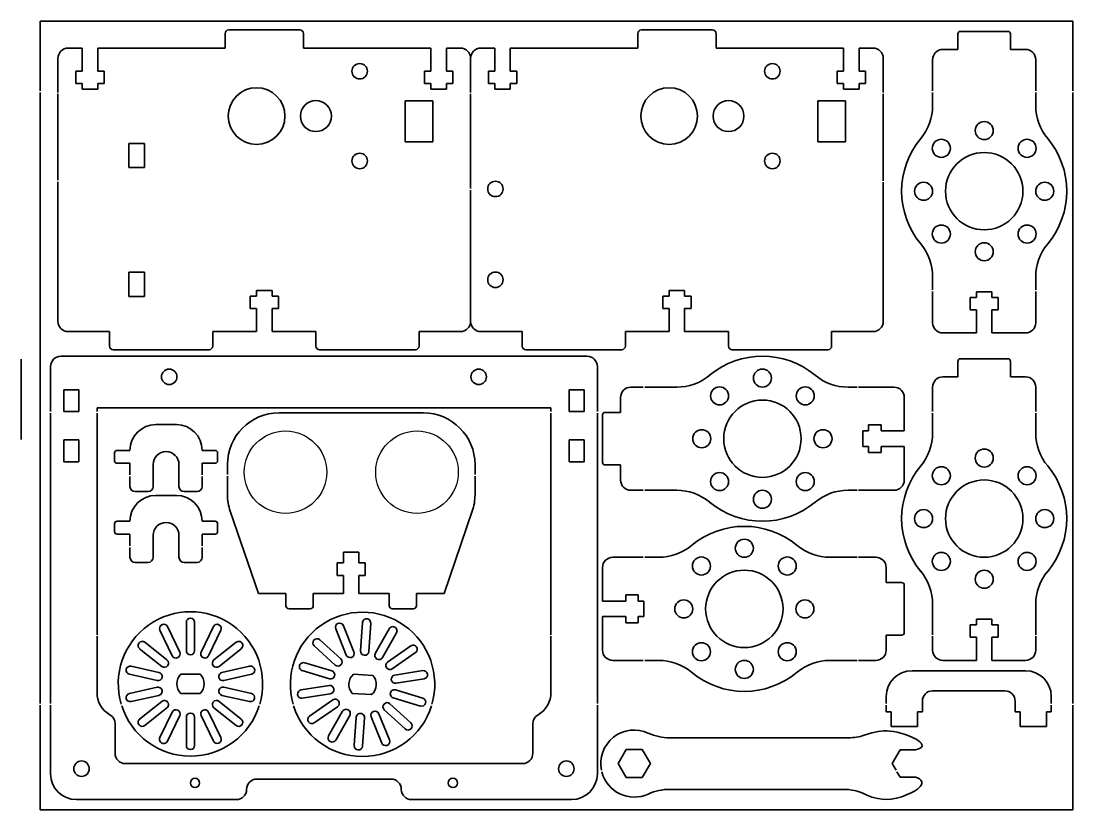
# Model space of a CAD drawing. Extents: x 358 to 1413, y -14 to 598.
# Drawn here: x 1209.2 to 1413.2, y 444.8 to 597.8 of the extents above; entities that cross this region are included whole.
import ezdxf

# ---------------------------------------------------------------- set-up
doc = ezdxf.new("R2010")
doc.units = 0

msp = doc.modelspace()

# ---------------------------------------------------------------- linework, layer by layer
at = {"color": 7, "lineweight": 35}
for p, q in [((1212.96, 597.76), (1413.17, 597.76)), ((1212.96, 584.2), (1212.96, 597.76)), ((1413.17, 597.76), (1413.17, 584.2)), ((1224.09, 592.52), (1248.79, 592.52)), ((1263.99, 592.52), (1288.69, 592.52)), ((1304.09, 592.52), (1328.79, 592.52)), ((1343.99, 592.52), (1368.69, 592.52)), ((1216.39, 590.52), (1216.39, 583.93)), ((1296.39, 590.52), (1296.39, 583.93)), ((1296.39, 590.52), (1296.39, 583.93)), ((1376.39, 590.43), (1376.39, 583.93)), ((1212.96, 465.39), (1212.96, 583.9)), ((1216.39, 583.63), (1216.39, 566.88)), ((1296.39, 583.63), (1296.39, 565.28)), ((1376.39, 583.63), (1376.39, 566.79)), ((1413.17, 583.9), (1413.17, 465.39)), ((1216.39, 566.58), (1216.39, 539.52)), ((1296.39, 564.98), (1296.39, 539.52)), ((1376.39, 566.49), (1376.39, 539.43)), ((1216.96, 532.76), (1318.96, 532.76)), ((1214.96, 522.04), (1214.96, 530.76)), ((1320.96, 530.76), (1320.96, 522.04)), ((1223.96, 522.04), (1223.96, 522.76)), ((1223.96, 522.76), (1311.96, 522.76)), ((1311.96, 522.76), (1311.96, 522.04)), ((1214.96, 465.39), (1214.96, 521.74)), ((1223.96, 478.74), (1223.96, 521.74)), ((1287.25, 521.76), (1259.25, 521.76)), ((1311.96, 521.74), (1311.96, 478.74)), ((1320.96, 521.74), (1320.96, 465.39)), ((1223.96, 467.53), (1223.96, 478.44)), ((1311.96, 478.44), (1311.96, 467.53)), ((1403.97, 471.76), (1381.97, 471.76)), ((1212.96, 444.76), (1212.96, 465.09)), ((1214.96, 451.76), (1214.96, 465.09)), ((1320.96, 465.09), (1320.96, 451.76)), ((1413.17, 465.09), (1413.17, 444.76)), ((1369.61, 458.76), (1334.99, 458.76)), ((1306.46, 453.76), (1229.46, 453.76)), ((1280.96, 450.76), (1254.96, 450.76)), ((1334.99, 448.76), (1368.62, 448.76)), ((1250.96, 446.76), (1219.96, 446.76)), ((1315.96, 446.76), (1284.96, 446.76)), ((1212.96, 444.76), (1413.17, 444.76))]:
    msp.add_line(p, q, dxfattribs=at)
at = {"color": 7, "lineweight": 35, "ltscale": 0.345001}
for p, q in [((1263.29, 596.02), (1249.49, 596.02)), ((1343.29, 596.02), (1329.49, 596.02))]:
    msp.add_line(p, q, dxfattribs=at)
at = {"color": 7, "lineweight": 35, "ltscale": 0.23}
for p, q in [((1391.36, 595.76), (1400.56, 595.76)), ((1391.36, 532.26), (1400.56, 532.26)), ((1321.96, 512.16), (1321.96, 521.36)), ((1380.46, 479.16), (1380.46, 488.36))]:
    msp.add_line(p, q, dxfattribs=at)
at = {"color": 7, "lineweight": 35, "ltscale": 0.07}
for p, q in [((1248.79, 592.52), (1248.79, 595.32)), ((1263.99, 592.52), (1263.99, 595.32)), ((1328.79, 592.52), (1328.79, 595.32)), ((1343.99, 592.52), (1343.99, 595.32)), ((1226.39, 534.72), (1226.39, 537.52)), ((1246.39, 537.52), (1246.39, 534.72)), ((1266.39, 534.72), (1266.39, 537.52)), ((1286.39, 537.52), (1286.39, 534.72)), ((1306.39, 534.72), (1306.39, 537.52)), ((1326.39, 537.52), (1326.39, 534.72)), ((1346.39, 534.72), (1346.39, 537.52)), ((1366.39, 537.52), (1366.39, 534.72)), ((1377.92, 463.76), (1377.92, 460.96)), ((1383.02, 460.96), (1383.02, 463.76)), ((1402.92, 463.76), (1402.92, 460.96)), ((1408.02, 460.96), (1408.02, 463.76))]:
    msp.add_line(p, q, dxfattribs=at)
at = {"color": 7, "lineweight": 35, "ltscale": 0.075}
for p, q in [((1390.86, 592.26), (1390.86, 595.26)), ((1401.06, 595.26), (1401.06, 592.26)), ((1221.09, 592.52), (1221.09, 588.02)), ((1224.09, 592.52), (1224.09, 588.02)), ((1288.69, 592.52), (1288.69, 588.02)), ((1291.69, 592.52), (1291.69, 588.02)), ((1301.09, 588.02), (1301.09, 592.52)), ((1304.09, 588.02), (1304.09, 592.52)), ((1368.69, 588.02), (1368.69, 592.52)), ((1371.69, 588.02), (1371.69, 592.52)), ((1221.09, 584.52), (1224.09, 584.52)), ((1288.69, 584.52), (1291.69, 584.52)), ((1304.09, 584.52), (1301.09, 584.52)), ((1371.69, 584.52), (1368.69, 584.52)), ((1254.89, 545.52), (1257.89, 545.52)), ((1334.89, 545.52), (1337.89, 545.52)), ((1397.46, 545.26), (1394.46, 545.26)), ((1254.89, 537.52), (1254.89, 542.02)), ((1257.89, 542.02), (1257.89, 537.52)), ((1334.89, 537.52), (1334.89, 542.02)), ((1337.89, 542.02), (1337.89, 537.52)), ((1394.46, 537.26), (1394.46, 541.76)), ((1397.46, 537.26), (1397.46, 541.76)), ((1390.86, 528.76), (1390.86, 531.76)), ((1401.06, 531.76), (1401.06, 528.76)), ((1322.46, 521.86), (1325.46, 521.86)), ((1372.46, 518.26), (1372.46, 515.26)), ((1380.46, 518.26), (1375.96, 518.26)), ((1380.46, 515.26), (1375.96, 515.26)), ((1325.46, 511.66), (1322.46, 511.66)), ((1274.75, 494.76), (1271.75, 494.76)), ((1379.96, 488.86), (1376.96, 488.86)), ((1321.96, 485.26), (1326.46, 485.26)), ((1329.96, 485.26), (1329.96, 482.26)), ((1321.96, 482.26), (1326.46, 482.26)), ((1397.46, 481.76), (1394.46, 481.76)), ((1376.96, 478.66), (1379.96, 478.66)), ((1394.46, 473.76), (1394.46, 478.26)), ((1397.46, 473.76), (1397.46, 478.26)), ((1376.97, 466.76), (1376.97, 465.39)), ((1376.97, 465.09), (1376.97, 463.76)), ((1408.97, 465.39), (1408.97, 466.76)), ((1408.97, 463.76), (1408.97, 465.09))]:
    msp.add_line(p, q, dxfattribs=at)
at = {"color": 7, "lineweight": 35, "ltscale": 0.067499}
for p, q in [((1218.39, 592.52), (1221.09, 592.52)), ((1298.39, 592.52), (1301.09, 592.52))]:
    msp.add_line(p, q, dxfattribs=at)
at = {"color": 7, "lineweight": 35, "ltscale": 0.0675}
for p, q in [((1291.69, 592.52), (1294.39, 592.52)), ((1371.69, 592.52), (1374.39, 592.52))]:
    msp.add_line(p, q, dxfattribs=at)
at = {"color": 7, "lineweight": 35, "ltscale": 0.072501}
for p, q in [((1390.86, 592.26), (1387.96, 592.26)), ((1390.86, 528.76), (1387.96, 528.76))]:
    msp.add_line(p, q, dxfattribs=at)
at = {"color": 7, "lineweight": 35, "ltscale": 0.072499}
for p, q in [((1403.96, 592.26), (1401.06, 592.26)), ((1403.96, 528.76), (1401.06, 528.76))]:
    msp.add_line(p, q, dxfattribs=at)
at = {"color": 7, "lineweight": 35, "ltscale": 0.222169}
for p, q in [((1385.96, 590.26), (1385.96, 584.2)), ((1405.96, 584.2), (1405.96, 590.26)), ((1385.96, 583.9), (1385.96, 581.37)), ((1405.96, 581.37), (1405.96, 583.9)), ((1385.96, 548.15), (1385.96, 545.6)), ((1405.96, 545.6), (1405.96, 548.15)), ((1385.96, 545.3), (1385.96, 539.26)), ((1405.96, 539.26), (1405.96, 545.3)), ((1329.86, 526.76), (1327.46, 526.76)), ((1336.35, 526.76), (1330.16, 526.76)), ((1385.96, 526.76), (1385.96, 522.04)), ((1405.96, 522.04), (1405.96, 526.76)), ((1385.96, 521.74), (1385.96, 517.87)), ((1405.96, 517.87), (1405.96, 521.74)), ((1327.46, 506.76), (1329.86, 506.76)), ((1330.16, 506.76), (1336.35, 506.76)), ((1323.96, 493.76), (1329.86, 493.76)), ((1330.16, 493.76), (1332.85, 493.76)), ((1385.96, 484.65), (1385.96, 478.74)), ((1405.96, 478.74), (1405.96, 484.65)), ((1385.96, 478.44), (1385.96, 475.76)), ((1405.96, 475.76), (1405.96, 478.44)), ((1329.86, 473.76), (1323.96, 473.76)), ((1332.85, 473.76), (1330.16, 473.76))]:
    msp.add_line(p, q, dxfattribs=at)
at = {"color": 7, "lineweight": 35, "ltscale": 0.03125}
for p, q in [((1219.84, 588.02), (1221.09, 588.02)), ((1224.09, 588.02), (1225.34, 588.02)), ((1287.44, 588.02), (1288.69, 588.02)), ((1291.69, 588.02), (1292.94, 588.02)), ((1301.09, 588.02), (1299.84, 588.02)), ((1305.34, 588.02), (1304.09, 588.02)), ((1368.69, 588.02), (1367.44, 588.02)), ((1372.94, 588.02), (1371.69, 588.02)), ((1219.84, 585.62), (1221.09, 585.62)), ((1224.09, 585.62), (1225.34, 585.62)), ((1287.44, 585.62), (1288.69, 585.62)), ((1291.69, 585.62), (1292.94, 585.62)), ((1301.09, 585.62), (1299.84, 585.62)), ((1305.34, 585.62), (1304.09, 585.62)), ((1368.69, 585.62), (1367.44, 585.62)), ((1372.94, 585.62), (1371.69, 585.62)), ((1253.64, 544.42), (1254.89, 544.42)), ((1259.14, 544.42), (1257.89, 544.42)), ((1333.64, 544.42), (1334.89, 544.42)), ((1337.89, 544.42), (1339.14, 544.42)), ((1253.64, 542.02), (1254.89, 542.02)), ((1259.14, 542.02), (1257.89, 542.02)), ((1334.89, 542.02), (1333.64, 542.02)), ((1339.14, 542.02), (1337.89, 542.02))]:
    msp.add_line(p, q, dxfattribs=at)
at = {"color": 7, "lineweight": 35, "ltscale": 0.060001}
for p, q in [((1219.84, 588.02), (1219.84, 585.62)), ((1225.34, 588.02), (1225.34, 585.62)), ((1287.44, 588.02), (1287.44, 585.62)), ((1292.94, 588.02), (1292.94, 585.62)), ((1326.46, 486.46), (1328.86, 486.46)), ((1326.46, 481.06), (1328.86, 481.06))]:
    msp.add_line(p, q, dxfattribs=at)
at = {"color": 7, "lineweight": 35, "ltscale": 0.06}
for p, q in [((1299.84, 585.62), (1299.84, 588.02)), ((1305.34, 585.62), (1305.34, 588.02)), ((1367.44, 585.62), (1367.44, 588.02)), ((1372.94, 585.62), (1372.94, 588.02)), ((1333.64, 542.02), (1333.64, 544.42)), ((1339.14, 544.42), (1339.14, 542.02)), ((1393.26, 541.76), (1393.26, 544.16)), ((1398.66, 541.76), (1398.66, 544.16)), ((1270.55, 492.66), (1270.55, 490.26)), ((1275.95, 492.66), (1275.95, 490.26)), ((1260.6, 484.36), (1260.6, 486.76)), ((1265.9, 486.76), (1265.9, 484.36)), ((1280.6, 484.36), (1280.6, 486.76)), ((1285.9, 486.76), (1285.9, 484.36)), ((1393.26, 478.26), (1393.26, 480.66)), ((1398.66, 478.26), (1398.66, 480.66))]:
    msp.add_line(p, q, dxfattribs=at)
at = {"color": 7, "lineweight": 35, "ltscale": 0.064999}
for p, q in [((1221.09, 585.62), (1221.09, 584.52)), ((1224.09, 585.62), (1224.09, 584.52)), ((1288.69, 585.62), (1288.69, 584.52)), ((1291.69, 585.62), (1291.69, 584.52)), ((1328.86, 485.26), (1329.96, 485.26)), ((1328.86, 482.26), (1329.96, 482.26))]:
    msp.add_line(p, q, dxfattribs=at)
at = {"color": 7, "lineweight": 35, "ltscale": 0.065}
for p, q in [((1301.09, 584.52), (1301.09, 585.62)), ((1304.09, 584.52), (1304.09, 585.62)), ((1368.69, 584.52), (1368.69, 585.62)), ((1371.69, 584.52), (1371.69, 585.62)), ((1334.89, 544.42), (1334.89, 545.52)), ((1337.89, 545.52), (1337.89, 544.42)), ((1394.46, 544.16), (1394.46, 545.26)), ((1397.46, 544.16), (1397.46, 545.26)), ((1394.46, 480.66), (1394.46, 481.76)), ((1397.46, 480.66), (1397.46, 481.76))]:
    msp.add_line(p, q, dxfattribs=at)
at = {"color": 7, "lineweight": 35, "ltscale": 0.132922}
for p, q in [((1289.05, 582.3), (1283.73, 582.3)), ((1363.73, 582.3), (1369.05, 582.3)), ((1283.73, 574.34), (1289.05, 574.34)), ((1369.05, 574.34), (1363.73, 574.34))]:
    msp.add_line(p, q, dxfattribs=at)
at = {"color": 7, "lineweight": 35, "ltscale": 0.19882}
for p, q in [((1283.73, 582.3), (1283.73, 574.34)), ((1289.05, 574.34), (1289.05, 582.3)), ((1363.73, 574.34), (1363.73, 582.3)), ((1369.05, 582.3), (1369.05, 574.34))]:
    msp.add_line(p, q, dxfattribs=at)
at = {"color": 7, "lineweight": 35, "ltscale": 0.00625}
for p, q in [((1230.41, 574.03), (1230.16, 574.03)), ((1233.16, 574.03), (1232.91, 574.03)), ((1230.16, 569.33), (1230.41, 569.33)), ((1232.91, 569.33), (1233.16, 569.33)), ((1230.41, 549.03), (1230.16, 549.03)), ((1233.16, 549.03), (1232.91, 549.03)), ((1230.16, 544.33), (1230.41, 544.33)), ((1232.91, 544.33), (1233.16, 544.33))]:
    msp.add_line(p, q, dxfattribs=at)
at = {"color": 7, "lineweight": 35, "ltscale": 0.1175}
for p, q in [((1230.16, 574.03), (1230.16, 569.33)), ((1233.16, 569.33), (1233.16, 574.03)), ((1230.16, 549.03), (1230.16, 544.33)), ((1233.16, 544.33), (1233.16, 549.03))]:
    msp.add_line(p, q, dxfattribs=at)
at = {"color": 7, "lineweight": 35, "ltscale": 0.0625}
for p, q in [((1232.91, 574.03), (1230.41, 574.03)), ((1230.41, 569.33), (1232.91, 569.33)), ((1232.91, 549.03), (1230.41, 549.03)), ((1230.41, 544.33), (1232.91, 544.33)), ((1230.35, 514.49), (1227.85, 514.49)), ((1246.85, 514.49), (1244.35, 514.49)), ((1227.85, 511.99), (1230.35, 511.99)), ((1244.35, 511.99), (1246.85, 511.99)), ((1231.35, 506.49), (1233.85, 506.49)), ((1240.85, 506.49), (1243.35, 506.49)), ((1230.35, 500.76), (1227.85, 500.76)), ((1246.85, 500.76), (1244.35, 500.76)), ((1227.85, 498.26), (1230.35, 498.26)), ((1244.35, 498.26), (1246.85, 498.26)), ((1231.35, 492.76), (1233.85, 492.76)), ((1240.85, 492.76), (1243.35, 492.76))]:
    msp.add_line(p, q, dxfattribs=at)
at = {"color": 7, "lineweight": 35, "ltscale": 0.065001}
for p, q in [((1254.89, 544.42), (1254.89, 545.52)), ((1257.89, 545.52), (1257.89, 544.42)), ((1373.56, 518.26), (1372.46, 518.26)), ((1373.56, 515.26), (1372.46, 515.26))]:
    msp.add_line(p, q, dxfattribs=at)
at = {"color": 7, "lineweight": 35, "ltscale": 0.059999}
for p, q in [((1253.64, 544.42), (1253.64, 542.02)), ((1259.14, 542.02), (1259.14, 544.42)), ((1375.96, 519.46), (1373.56, 519.46)), ((1375.96, 514.06), (1373.56, 514.06))]:
    msp.add_line(p, q, dxfattribs=at)
at = {"color": 7, "lineweight": 35, "ltscale": 0.03}
for p, q in [((1394.46, 544.16), (1393.26, 544.16)), ((1398.66, 544.16), (1397.46, 544.16)), ((1394.46, 541.76), (1393.26, 541.76)), ((1398.66, 541.76), (1397.46, 541.76)), ((1373.56, 519.46), (1373.56, 518.26)), ((1375.96, 519.46), (1375.96, 518.26)), ((1373.56, 515.26), (1373.56, 514.06)), ((1375.96, 515.26), (1375.96, 514.06)), ((1271.75, 492.66), (1270.55, 492.66)), ((1275.95, 492.66), (1274.75, 492.66)), ((1271.75, 490.26), (1270.55, 490.26)), ((1275.95, 490.26), (1274.75, 490.26)), ((1326.46, 486.46), (1326.46, 485.26)), ((1328.86, 486.46), (1328.86, 485.26)), ((1326.46, 482.26), (1326.46, 481.06)), ((1328.86, 482.26), (1328.86, 481.06)), ((1394.46, 480.66), (1393.26, 480.66)), ((1398.66, 480.66), (1397.46, 480.66)), ((1394.46, 478.26), (1393.26, 478.26)), ((1398.66, 478.26), (1397.46, 478.26))]:
    msp.add_line(p, q, dxfattribs=at)
at = {"color": 7, "lineweight": 35, "ltscale": 0.2}
for p, q in [((1226.39, 537.52), (1218.39, 537.52)), ((1294.39, 537.52), (1286.39, 537.52)), ((1306.39, 537.52), (1298.39, 537.52)), ((1374.39, 537.52), (1366.39, 537.52))]:
    msp.add_line(p, q, dxfattribs=at)
at = {"color": 7, "lineweight": 35, "ltscale": 0.2125}
for p, q in [((1254.89, 537.52), (1246.39, 537.52)), ((1266.39, 537.52), (1257.89, 537.52)), ((1334.89, 537.52), (1326.39, 537.52)), ((1346.39, 537.52), (1337.89, 537.52))]:
    msp.add_line(p, q, dxfattribs=at)
at = {"color": 7, "lineweight": 35, "ltscale": 0.1625}
for p, q in [((1387.96, 537.26), (1394.46, 537.26)), ((1397.46, 537.26), (1403.96, 537.26)), ((1380.46, 521.74), (1380.46, 524.76)), ((1380.46, 518.26), (1380.46, 521.74)), ((1380.46, 508.76), (1380.46, 515.26)), ((1321.96, 485.26), (1321.96, 491.76)), ((1321.96, 475.76), (1321.96, 482.26)), ((1387.96, 473.76), (1394.46, 473.76)), ((1397.46, 473.76), (1403.96, 473.76))]:
    msp.add_line(p, q, dxfattribs=at)
at = {"color": 7, "lineweight": 35, "ltscale": 0.465001}
for p, q in [((1245.69, 534.02), (1227.09, 534.02)), ((1365.69, 534.02), (1347.09, 534.02))]:
    msp.add_line(p, q, dxfattribs=at)
at = {"color": 7, "lineweight": 35, "ltscale": 0.464999}
msp.add_line((1285.69, 534.02), (1267.09, 534.02), dxfattribs=at)
at = {"color": 7, "lineweight": 35, "ltscale": 0.465002}
msp.add_line((1325.69, 534.02), (1307.09, 534.02), dxfattribs=at)
at = {"color": 7, "lineweight": 35, "ltscale": 0.39}
msp.add_line((1209.23, 516.58), (1209.23, 532.18), dxfattribs=at)
at = {"color": 7, "lineweight": 35, "ltscale": 0.105}
for p, q in [((1217.51, 522.06), (1217.51, 526.26)), ((1220.41, 526.26), (1220.41, 522.06)), ((1315.51, 522.06), (1315.51, 526.26)), ((1318.41, 526.26), (1318.41, 522.06))]:
    msp.add_line(p, q, dxfattribs=at)
at = {"color": 7, "lineweight": 35, "ltscale": 0.0725}
for p, q in [((1217.51, 526.26), (1220.41, 526.26)), ((1315.51, 526.26), (1318.41, 526.26)), ((1325.46, 524.76), (1325.46, 521.86)), ((1220.41, 522.06), (1217.51, 522.06)), ((1318.41, 522.06), (1315.51, 522.06)), ((1217.51, 516.56), (1220.41, 516.56)), ((1315.51, 516.56), (1318.41, 516.56)), ((1220.41, 512.26), (1217.51, 512.26)), ((1318.41, 512.26), (1315.51, 512.26)), ((1325.46, 511.66), (1325.46, 508.76)), ((1376.96, 491.76), (1376.96, 488.86)), ((1376.96, 478.66), (1376.96, 475.76))]:
    msp.add_line(p, q, dxfattribs=at)
at = {"color": 7, "lineweight": 35, "ltscale": 0.222168}
for p, q in [((1371.31, 526.76), (1369.58, 526.76)), ((1378.46, 526.76), (1371.61, 526.76)), ((1369.58, 506.76), (1371.31, 506.76)), ((1371.61, 506.76), (1378.46, 506.76)), ((1366.08, 493.76), (1371.31, 493.76)), ((1371.61, 493.76), (1374.96, 493.76)), ((1371.31, 473.76), (1366.08, 473.76)), ((1374.96, 473.76), (1371.61, 473.76))]:
    msp.add_line(p, q, dxfattribs=at)
at = {"color": 7, "lineweight": 35, "ltscale": 0.1}
for p, q in [((1239.35, 519.49), (1235.35, 519.49)), ((1239.35, 505.76), (1235.35, 505.76))]:
    msp.add_line(p, q, dxfattribs=at)
at = {"color": 7, "lineweight": 35, "ltscale": 0.1075}
for p, q in [((1217.51, 512.26), (1217.51, 516.56)), ((1220.41, 516.56), (1220.41, 512.26)), ((1315.51, 512.26), (1315.51, 516.56)), ((1318.41, 516.56), (1318.41, 512.26))]:
    msp.add_line(p, q, dxfattribs=at)
at = {"color": 7, "lineweight": 35, "ltscale": 0.0375}
for p, q in [((1227.35, 513.99), (1227.35, 512.49)), ((1247.35, 512.49), (1247.35, 513.99)), ((1227.35, 500.26), (1227.35, 498.76)), ((1247.35, 498.76), (1247.35, 500.26))]:
    msp.add_line(p, q, dxfattribs=at)
at = {"color": 7, "lineweight": 35, "ltscale": 0.1125}
for p, q in [((1230.35, 511.99), (1230.35, 509.72)), ((1244.35, 509.72), (1244.35, 511.99)), ((1230.35, 509.42), (1230.35, 507.49)), ((1244.35, 507.49), (1244.35, 509.42)), ((1230.35, 498.26), (1230.35, 495.99)), ((1244.35, 495.99), (1244.35, 498.26)), ((1230.35, 495.69), (1230.35, 493.76)), ((1244.35, 493.76), (1244.35, 495.69))]:
    msp.add_line(p, q, dxfattribs=at)
at = {"color": 7, "lineweight": 35, "ltscale": 0.106601}
for p, q in [((1234.85, 507.49), (1234.85, 511.75)), ((1239.85, 511.75), (1239.85, 507.49)), ((1234.85, 493.76), (1234.85, 498.02)), ((1239.85, 498.02), (1239.85, 493.76))]:
    msp.add_line(p, q, dxfattribs=at)
at = {"color": 7, "lineweight": 35, "ltscale": 0.145833}
for p, q in [((1249.25, 511.76), (1249.25, 509.8)), ((1297.25, 509.8), (1297.25, 511.76)), ((1249.25, 509.5), (1249.25, 505.93)), ((1297.25, 505.93), (1297.25, 509.5))]:
    msp.add_line(p, q, dxfattribs=at)
at = {"color": 7, "lineweight": 35, "ltscale": 0.420833}
for p, q in [((1255.25, 486.76), (1249.79, 502.68)), ((1296.71, 502.68), (1291.25, 486.76))]:
    msp.add_line(p, q, dxfattribs=at)
at = {"color": 7, "lineweight": 35, "ltscale": 0.09}
for p, q in [((1271.75, 494.76), (1271.75, 492.66)), ((1274.75, 494.76), (1274.75, 492.66))]:
    msp.add_line(p, q, dxfattribs=at)
at = {"color": 7, "lineweight": 35, "ltscale": 0.05}
for p, q in [((1271.75, 490.26), (1271.75, 486.76)), ((1274.75, 490.26), (1274.75, 486.76))]:
    msp.add_line(p, q, dxfattribs=at)
at = {"color": 7, "lineweight": 35, "ltscale": 0.13375}
for p, q in [((1255.25, 486.76), (1260.6, 486.76)), ((1285.9, 486.76), (1291.25, 486.76))]:
    msp.add_line(p, q, dxfattribs=at)
at = {"color": 7, "lineweight": 35, "ltscale": 0.14625}
for p, q in [((1265.9, 486.76), (1271.75, 486.76)), ((1274.75, 486.76), (1280.6, 486.76))]:
    msp.add_line(p, q, dxfattribs=at)
at = {"color": 7, "lineweight": 35, "ltscale": 0.102499}
for p, q in [((1265.3, 483.76), (1261.2, 483.76)), ((1285.3, 483.76), (1281.2, 483.76))]:
    msp.add_line(p, q, dxfattribs=at)
at = {"color": 7, "lineweight": 35, "ltscale": 0.1375}
for p, q in [((1236.17, 479.63), (1238.56, 474.67)), ((1240, 475.37), (1237.61, 480.32)), ((1241.28, 481.16), (1241.28, 475.66)), ((1242.88, 475.66), (1242.88, 481.16)), ((1246.54, 480.32), (1244.15, 475.37)), ((1245.59, 474.67), (1247.98, 479.63)), ((1270.24, 479.9), (1272.29, 474.8)), ((1273.77, 475.4), (1271.72, 480.5)), ((1275.44, 481.09), (1275.07, 475.6)), ((1276.67, 475.5), (1277.03, 480.99)), ((1280.63, 479.91), (1277.92, 475.12)), ((1237.53, 473.86), (1233.23, 477.28)), ((1250.92, 477.28), (1246.62, 473.86)), ((1271.21, 474.05), (1267.15, 477.76)), ((1279.31, 474.33), (1282.02, 479.12)), ((1232.23, 476.03), (1236.53, 472.6)), ((1247.62, 472.6), (1251.92, 476.03)), ((1284.8, 476.59), (1280.28, 473.45)), ((1281.19, 472.14), (1285.71, 475.27)), ((1269.49, 471.73), (1264.22, 473.31)), ((1235.96, 471.42), (1230.6, 472.65)), ((1263.76, 471.78), (1269.03, 470.2)), ((1287.11, 471.78), (1281.68, 470.92)), ((1230.25, 471.09), (1235.61, 469.86)), ((1248.54, 469.86), (1253.9, 471.09)), ((1281.93, 469.34), (1287.37, 470.2)), ((1235.61, 468.55), (1230.25, 467.33)), ((1253.9, 467.33), (1248.54, 468.55)), ((1268.94, 468.89), (1263.51, 468.03)), ((1263.76, 466.45), (1269.19, 467.31)), ((1287.12, 466.45), (1281.85, 468.03)), ((1230.6, 465.77), (1235.96, 466.99)), ((1236.53, 465.81), (1232.23, 462.38)), ((1251.92, 462.38), (1247.62, 465.81)), ((1248.19, 466.99), (1253.55, 465.77)), ((1269.68, 466.1), (1265.16, 462.96)), ((1284.8, 461.65), (1280.74, 465.36)), ((1281.39, 466.5), (1286.66, 464.92)), ((1233.23, 461.13), (1237.53, 464.56)), ((1238.56, 463.74), (1236.17, 458.79)), ((1237.61, 458.09), (1240, 463.05)), ((1244.15, 463.05), (1246.54, 458.09)), ((1247.98, 458.79), (1245.59, 463.74)), ((1246.62, 464.56), (1250.92, 461.13)), ((1266.08, 461.65), (1270.6, 464.78)), ((1271.56, 463.9), (1268.85, 459.11)), ((1270.24, 458.32), (1272.96, 463.11)), ((1280.64, 458.33), (1278.59, 463.43)), ((1279.66, 464.18), (1283.73, 460.47)), ((1241.28, 462.76), (1241.28, 457.26)), ((1242.88, 457.26), (1242.88, 462.76)), ((1274.21, 462.73), (1273.84, 457.25)), ((1275.44, 457.14), (1275.81, 462.63)), ((1277.1, 462.83), (1279.15, 457.73))]:
    msp.add_line(p, q, dxfattribs=at)
at = {"color": 7, "lineweight": 35, "ltscale": 0.137499}
msp.add_line((1266.07, 476.58), (1270.13, 472.87), dxfattribs=at)
at = {"color": 7, "lineweight": 35, "ltscale": 0.137501}
msp.add_line((1253.55, 472.65), (1248.19, 471.42), dxfattribs=at)
at = {"color": 7, "lineweight": 35, "ltscale": 0.093633}
for p, q in [((1277.43, 470.86), (1273.69, 471.11)), ((1243.95, 471.08), (1240.2, 471.08)), ((1240.2, 467.33), (1243.95, 467.33)), ((1273.44, 467.37), (1277.18, 467.12))]:
    msp.add_line(p, q, dxfattribs=at)
at = {"color": 7, "lineweight": 35, "ltscale": 0.35}
msp.add_line((1399.97, 467.86), (1385.97, 467.86), dxfattribs=at)
at = {"color": 7, "lineweight": 35, "ltscale": 0.0525}
for p, q in [((1383.97, 465.86), (1383.97, 463.76)), ((1401.97, 463.76), (1401.97, 465.86))]:
    msp.add_line(p, q, dxfattribs=at)
at = {"color": 7, "lineweight": 35, "ltscale": 0.025}
for p, q in [((1376.97, 463.76), (1377.92, 463.76)), ((1383.02, 463.76), (1383.97, 463.76)), ((1401.97, 463.76), (1402.92, 463.76)), ((1408.02, 463.76), (1408.97, 463.76))]:
    msp.add_line(p, q, dxfattribs=at)
at = {"color": 7, "lineweight": 35, "ltscale": 0.142688}
for p, q in [((1227.46, 455.76), (1227.46, 461.47)), ((1308.46, 461.47), (1308.46, 455.76))]:
    msp.add_line(p, q, dxfattribs=at)
at = {"color": 7, "lineweight": 35, "ltscale": 0.125}
for p, q in [((1383.02, 460.96), (1377.92, 460.96)), ((1408.02, 460.96), (1402.92, 460.96))]:
    msp.add_line(p, q, dxfattribs=at)
at = {"color": 7, "lineweight": 35, "ltscale": 0.07828}
for p, q in [((1326.55, 456.47), (1324.99, 453.76)), ((1331.25, 453.76), (1329.68, 456.47)), ((1324.99, 453.76), (1326.55, 451.05)), ((1329.68, 451.05), (1331.25, 453.76))]:
    msp.add_line(p, q, dxfattribs=at)
at = {"color": 7, "lineweight": 35, "ltscale": 0.078279}
for p, q in [((1329.68, 456.47), (1326.55, 456.47)), ((1326.55, 451.05), (1329.68, 451.05))]:
    msp.add_line(p, q, dxfattribs=at)
at = {"color": 7, "lineweight": 35, "ltscale": 0.07595}
for p, q in [((1378.12, 453.76), (1379.64, 456.39)), ((1379.64, 456.39), (1382.67, 456.39)), ((1378.87, 452.46), (1378.12, 453.76)), ((1379.64, 451.13), (1379.04, 452.16)), ((1382.67, 451.13), (1379.64, 451.13))]:
    msp.add_line(p, q, dxfattribs=at)
at = {"color": 7, "lineweight": 35}
for points in [[(1382.67, 456.39), (1383.08, 456.52), (1383.44, 456.68), (1383.72, 456.87), (1383.85, 457.02), (1383.92, 457.18), (1383.9, 457.45), (1383.76, 457.72), (1383.49, 457.99), (1383.15, 458.24), (1382.76, 458.48), (1382.08, 458.83), (1381.36, 459.14), (1380.46, 459.47), (1379.07, 459.86), (1378.41, 459.98), (1377.76, 460.07), (1377.13, 460.1), (1376.51, 460.09), (1375.4, 459.97), (1374.19, 459.7), (1372.71, 459.25)], [(1372.93, 447.78), (1373.56, 447.51), (1374.2, 447.27), (1374.78, 447.1), (1375.36, 446.97), (1376.21, 446.85), (1377.07, 446.82), (1377.94, 446.87), (1378.97, 447.04), (1380, 447.33), (1381.03, 447.73), (1381.8, 448.09), (1382.44, 448.43), (1383.03, 448.82), (1383.31, 449.05), (1383.56, 449.3), (1383.76, 449.56), (1383.89, 449.86), (1383.89, 450.17), (1383.81, 450.37), (1383.66, 450.56), (1383.4, 450.77), (1383.06, 450.96), (1382.67, 451.13)]]:
    msp.add_lwpolyline(points, dxfattribs=at)
for centre, radius in [((1274.89, 588.02), 1.5), ((1354.89, 588.02), 1.5), ((1254.89, 579.32), 5.5), ((1334.89, 579.32), 5.5), ((1266.39, 579.32), 3), ((1346.39, 579.32), 3), ((1395.96, 576.51), 1.75), ((1387.65, 573.07), 1.75), ((1404.27, 573.07), 1.75), ((1274.89, 570.62), 1.5), ((1354.89, 570.62), 1.5), ((1395.96, 564.76), 7.5), ((1301.2, 565.2), 1.5), ((1384.21, 564.76), 1.75), ((1407.71, 564.76), 1.75), ((1387.65, 556.45), 1.75), ((1404.27, 556.45), 1.75), ((1395.96, 553.01), 1.75), ((1301.2, 547.58), 1.5), ((1237.96, 528.76), 1.5), ((1297.96, 528.76), 1.5), ((1352.96, 528.51), 1.75), ((1344.65, 525.07), 1.75), ((1361.27, 525.07), 1.75), ((1352.96, 516.76), 7.5), ((1341.21, 516.76), 1.75), ((1364.71, 516.76), 1.75), ((1395.96, 513.01), 1.75), ((1344.65, 508.45), 1.75), ((1361.27, 508.45), 1.75), ((1387.65, 509.57), 1.75), ((1404.27, 509.57), 1.75), ((1395.96, 501.26), 7.5), ((1352.96, 505.01), 1.75), ((1384.21, 501.26), 1.75), ((1407.71, 501.26), 1.75), ((1349.46, 495.51), 1.75), ((1341.15, 492.07), 1.75), ((1357.77, 492.07), 1.75), ((1387.65, 492.95), 1.75), ((1404.27, 492.95), 1.75), ((1349.46, 483.76), 7.5), ((1395.96, 489.51), 1.75), ((1337.71, 483.76), 1.75), ((1361.21, 483.76), 1.75), ((1341.15, 475.45), 1.75), ((1357.77, 475.45), 1.75), ((1349.46, 472.01), 1.75), ((1220.96, 452.76), 1.5), ((1314.96, 452.76), 1.5), ((1242.96, 450.01), 0.9), ((1292.96, 450.01), 0.9)]:
    msp.add_circle(centre, radius, dxfattribs=at)
for centre in [(1260.5, 510.26), (1286, 510.26)]:
    msp.add_circle(centre, 8)
for centre, radius, start, end in [((1249.49, 595.32), 0.7, 90, 180), ((1263.29, 595.32), 0.7, 0, 90), ((1329.49, 595.32), 0.7, 90, 180), ((1343.29, 595.32), 0.7, 0, 90), ((1391.36, 595.26), 0.5, 90, 180), ((1400.56, 595.26), 0.5, 0, 90), ((1218.39, 590.52), 2, 90, 180), ((1294.39, 590.52), 2, 0, 90), ((1298.39, 590.52), 2, 90, 180), ((1374.39, 590.52), 2, 0, 90), ((1387.96, 590.26), 2, 90, 180), ((1403.96, 590.26), 2, 360, 90), ((1375.96, 581.37), 10, 320.2849, 0), ((1415.96, 581.37), 10, 180, 219.7151), ((1395.96, 564.76), 16, 140.2849, 219.7151), ((1395.96, 564.76), 16, 320.2849, 39.7151), ((1375.96, 548.15), 10, 0, 39.7151), ((1415.96, 548.15), 10, 140.2849, 180), ((1218.39, 539.52), 2, 180, 270), ((1294.39, 539.52), 2, 270, 0), ((1298.39, 539.52), 2, 180, 270), ((1374.39, 539.52), 2, 270, 0), ((1387.96, 539.26), 2, 180, 270), ((1403.96, 539.26), 2, 270, 0), ((1227.09, 534.72), 0.7, 180, 270), ((1245.69, 534.72), 0.7, 270, 0), ((1267.09, 534.72), 0.7, 180, 270), ((1285.69, 534.72), 0.7, 270, 0), ((1307.09, 534.72), 0.7, 180, 270), ((1325.69, 534.72), 0.7, 270, 0), ((1347.09, 534.72), 0.7, 180, 270), ((1365.69, 534.72), 0.7, 270, 0), ((1216.96, 530.76), 2, 90, 180), ((1318.96, 530.76), 2, 360, 90), ((1352.96, 516.76), 16, 50.2849, 129.7151), ((1391.36, 531.76), 0.5, 90, 180), ((1400.56, 531.76), 0.5, 0, 90), ((1336.35, 536.76), 10, 270, 309.7151), ((1369.58, 536.76), 10, 230.2849, 270), ((1387.96, 526.76), 2, 90, 180), ((1403.96, 526.76), 2, 360, 90), ((1327.46, 524.76), 2, 90, 180), ((1378.46, 524.76), 2, 360, 90), ((1259.25, 511.76), 10, 90, 180), ((1287.25, 511.76), 10, 360, 90), ((1322.46, 521.36), 0.5, 90, 180), ((1235.35, 514.49), 5, 90, 180), ((1239.35, 514.49), 5, 0, 90), ((1375.96, 517.87), 10, 320.2849, 0), ((1415.96, 517.87), 10, 180, 219.7151), ((1227.85, 513.99), 0.5, 90, 180), ((1237.35, 511.75), 2.5, 0, 180), ((1246.85, 513.99), 0.5, 0, 90), ((1227.85, 512.49), 0.5, 180, 270), ((1246.85, 512.49), 0.5, 270, 0), ((1322.46, 512.16), 0.5, 180, 270), ((1395.96, 501.26), 16, 140.2849, 219.7151), ((1395.96, 501.26), 16, 320.2849, 39.7151), ((1327.46, 508.76), 2, 180, 270), ((1378.46, 508.76), 2, 270, 0), ((1231.35, 507.49), 1, 180, 270), ((1233.85, 507.49), 1, 270, 0), ((1240.85, 507.49), 1, 180, 270), ((1243.35, 507.49), 1, 270, 0), ((1259.25, 505.93), 10, 180, 198.9246), ((1287.25, 505.93), 10, 341.0754, 360), ((1336.35, 496.76), 10, 50.2849, 90), ((1369.58, 496.76), 10, 90, 129.7151), ((1235.35, 500.76), 5, 90, 180), ((1239.35, 500.76), 5, 0, 90), ((1352.96, 516.76), 16, 230.2849, 309.7151), ((1227.85, 500.26), 0.5, 90, 180), ((1237.35, 498.02), 2.5, 0, 180), ((1246.85, 500.26), 0.5, 0, 90), ((1349.46, 483.76), 16, 50.2849, 129.7151), ((1227.85, 498.76), 0.5, 180, 270), ((1246.85, 498.76), 0.5, 270, 0), ((1332.85, 503.76), 10, 270, 309.7151), ((1366.08, 503.76), 10, 230.2849, 270), ((1231.35, 493.76), 1, 180, 270), ((1233.85, 493.76), 1, 270, 0), ((1240.85, 493.76), 1, 180, 270), ((1243.35, 493.76), 1, 270, 0), ((1323.96, 491.76), 2, 90, 180), ((1374.96, 491.76), 2, 0, 90), ((1375.96, 484.65), 10, 0, 39.7151), ((1415.96, 484.65), 10, 140.2849, 180), ((1379.96, 488.36), 0.5, 0, 90), ((1261.2, 484.36), 0.6, 180, 270), ((1265.3, 484.36), 0.6, 270, 0), ((1281.2, 484.36), 0.6, 180, 270), ((1285.3, 484.36), 0.6, 270, 360), ((1242.08, 469.21), 14, 343.5983, 196.4017), ((1242.08, 481.16), 0.8, 0, 180), ((1275.44, 469.12), 14, 343.9936, 196.0064), ((1276.23, 481.04), 0.8, 356.1853, 176.1853), ((1236.89, 479.97), 0.8, 25.7143, 205.7143), ((1247.26, 479.97), 0.8, 334.2857, 154.2857), ((1270.98, 480.2), 0.8, 21.8996, 201.8996), ((1281.33, 479.51), 0.8, 330.4711, 150.4711), ((1232.73, 476.66), 0.8, 51.4286, 231.4286), ((1251.42, 476.66), 0.8, 308.5714, 128.5714), ((1266.61, 477.17), 0.8, 47.6139, 227.6139), ((1379.96, 479.16), 0.5, 270, 0), ((1239.28, 475.02), 0.8, 205.7143, 25.7143), ((1242.08, 475.66), 0.8, 180, 360), ((1244.87, 475.02), 0.8, 154.2857, 334.2857), ((1273.03, 475.1), 0.8, 201.8996, 21.8996), ((1275.87, 475.55), 0.8, 176.1853, 356.1853), ((1285.26, 475.93), 0.8, 304.7568, 124.7568), ((1323.96, 475.76), 2, 180, 270), ((1374.96, 475.76), 2, 270, 360), ((1387.96, 475.76), 2, 180, 270), ((1403.96, 475.76), 2, 270, 0), ((1237.03, 473.23), 0.8, 231.4286, 51.4286), ((1247.12, 473.23), 0.8, 128.5714, 308.5714), ((1263.99, 472.54), 0.8, 73.3282, 253.3282), ((1270.67, 473.46), 0.8, 227.6139, 47.6139), ((1278.62, 474.73), 0.8, 150.4711, 330.4711), ((1280.74, 472.79), 0.8, 124.7568, 304.7568), ((1332.85, 463.76), 10, 50.2849, 90), ((1366.08, 463.76), 10, 90, 129.7151), ((1230.42, 471.87), 0.8, 77.1429, 257.1429), ((1235.79, 470.64), 0.8, 257.1429, 77.1429), ((1248.36, 470.64), 0.8, 102.8571, 282.8571), ((1253.73, 471.87), 0.8, 282.8571, 102.8571), ((1269.26, 470.97), 0.8, 253.3282, 73.3282), ((1275.44, 469.12), 2.65, 131.1496, 221.221), ((1287.24, 470.99), 0.8, 279.0425, 99.0425), ((1349.46, 483.76), 16, 230.2849, 309.7151), ((1381.97, 466.76), 5, 90, 180), ((1403.97, 466.76), 5, 0, 90), ((1242.08, 469.21), 2.65, 134.9643, 225.0357), ((1242.08, 469.21), 2.65, 314.9643, 45.0357), ((1275.44, 469.12), 2.65, 311.1497, 41.221), ((1281.81, 470.13), 0.8, 99.0425, 279.0425), ((1228.96, 467.53), 5, 180, 240), ((1230.42, 466.55), 0.8, 102.8571, 282.8571), ((1235.79, 467.77), 0.8, 282.8571, 102.8571), ((1248.36, 467.77), 0.8, 77.1429, 257.1429), ((1253.73, 466.55), 0.8, 257.1429, 77.1429), ((1263.64, 467.24), 0.8, 99.0425, 279.0425), ((1269.07, 468.1), 0.8, 279.0425, 99.0425), ((1281.62, 467.26), 0.8, 73.3282, 253.3282), ((1306.96, 467.53), 5, 300, 0), ((1385.97, 465.86), 2, 90, 180), ((1399.97, 465.86), 2, 360, 90), ((1237.03, 465.19), 0.8, 308.5714, 128.5714), ((1247.12, 465.19), 0.8, 51.4286, 231.4286), ((1270.14, 465.44), 0.8, 304.7568, 124.7568), ((1280.2, 464.77), 0.8, 47.6139, 227.6139), ((1286.89, 465.69), 0.8, 253.3282, 73.3282), ((1225.46, 461.47), 2, 360, 60), ((1242.08, 469.21), 14, 197.6859, 342.3141), ((1239.28, 463.4), 0.8, 334.2857, 154.2857), ((1242.08, 462.76), 0.8, 0, 180), ((1244.87, 463.4), 0.8, 25.7143, 205.7143), ((1275.44, 469.12), 14, 197.2879, 342.7121), ((1265.62, 462.3), 0.8, 124.7568, 304.7568), ((1272.26, 463.5), 0.8, 330.4711, 150.4711), ((1275.01, 462.68), 0.8, 356.1853, 176.1853), ((1277.84, 463.13), 0.8, 21.8996, 201.8996), ((1310.46, 461.47), 2, 120, 180), ((1232.73, 461.76), 0.8, 128.5714, 308.5714), ((1251.42, 461.76), 0.8, 231.4286, 51.4286), ((1284.26, 461.06), 0.8, 227.6139, 47.6139), ((1269.55, 458.72), 0.8, 150.4711, 330.4711), ((1328.12, 453.76), 6.5, 65.38, 191.5672), ((1334.99, 468.76), 10, 245.38, 270), ((1369.61, 468.76), 10, 270, 288.0655), ((1236.89, 458.44), 0.8, 154.2857, 334.2857), ((1242.08, 457.26), 0.8, 180, 0), ((1247.26, 458.44), 0.8, 205.7143, 25.7143), ((1274.64, 457.19), 0.8, 176.1853, 356.1853), ((1279.9, 458.03), 0.8, 201.8996, 21.8996), ((1229.46, 455.76), 2, 180, 270), ((1306.46, 455.76), 2, 270, 0), ((1219.96, 451.76), 5, 180, 270), ((1254.96, 448.76), 2, 90, 180), ((1280.96, 448.76), 2, 360, 90), ((1315.96, 451.76), 5, 270, 360), ((1328.12, 453.76), 6.5, 194.2806, 294.62), ((1250.96, 448.76), 2, 270, 0), ((1284.96, 448.76), 2, 180, 270), ((1334.99, 438.76), 10, 90, 114.62), ((1368.62, 438.76), 10, 64.4905, 90)]:
    msp.add_arc(centre, radius, start, end, dxfattribs=at)

doc.saveas('drawing.dxf')
